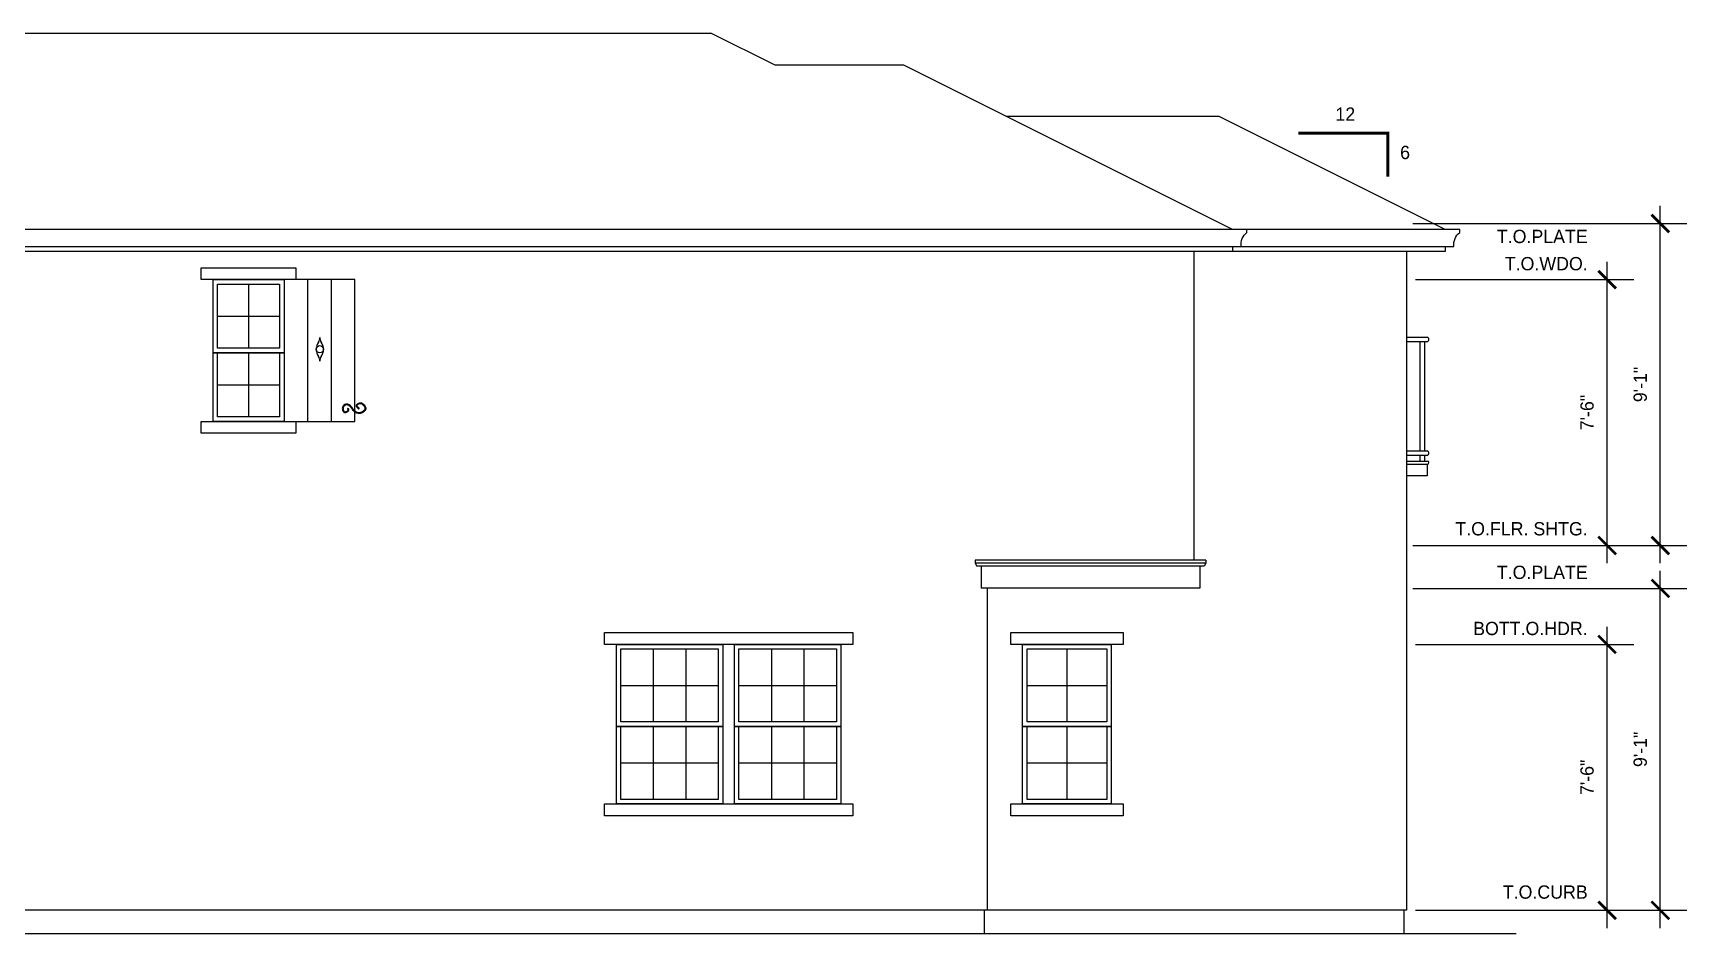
# Model space of a CAD drawing. Extents: x -5023 to 1783, y -1938 to 0.
# Drawn here: x 1205 to 1765, y -396 to -91 of the extents above; entities that cross this region are included whole.
import ezdxf

# ---------------------------------------------------------------- set-up
doc = ezdxf.new("R2010")
doc.units = 0
doc.header["$LTSCALE"] = 48
doc.header["$MEASUREMENT"] = 0
doc.header["$PDMODE"] = 3
doc.header["$PDSIZE"] = -2
doc.layers.get('0').update_dxf_attribs({"linetype": 'CONTINUOUS'})
doc.layers.get('DEFPOINTS').update_dxf_attribs({"linetype": 'CONTINUOUS'})
for name, color, linetype in [('1EL-7', 7, 'CONTINUOUS'), ('A-DIMS', 3, 'CONTINUOUS'), ('A-EXT ELEV', 7, 'CONTINUOUS'), ('A-EXT ELEV BALC', 113, 'CONTINUOUS'), ('A-EXT ELEV DR-WDO', 240, 'CONTINUOUS'), ('A-EXT ELEV SHUTTERS', 42, 'CONTINUOUS'), ('A-EXT ELEV TRIM', 42, 'CONTINUOUS'), ('A-SYMTEXT', 2, 'CONTINUOUS'), ('A-TEXT', 3, 'CONTINUOUS')]:
    doc.layers.add(name, color=color, linetype=linetype)
doc.styles.get("Standard").update_dxf_attribs({"font": 'ERASMD.TTF', "height": 4.5})
doc.dimstyles.new('ARCHITECTURE', dxfattribs={"dimscale": 48, "dimtxt": 0.18, "dimasz": 0.125, "dimexe": 0.1875, "dimexo": 0.0625, "dimgap": 0.09375, "dimtad": 1, "dimdec": 4, "dimzin": 3, "dimdsep": 46, "dimlunit": 4, "dimtxsty": 'Standard', "dimblk1": 'ARCHTICK', "dimblk2": 'ARCHTICK', "dimsah": 1, "dimcen": 0.09375, "dimdle": 0.125, "dimclrd": 1, "dimclre": 1, "dimclrt": 3, "dimadec": 0, "dimazin": 0, "dimtfac": 1, "dimtdec": 4, "dimtofl": 0, "dimtmove": 2, "dimatfit": 3, "dimldrblk": 'ARCHTICK', "dimfxl": 1, "dimfrac": 2, "dimtolj": 1, "dimtzin": 0, "dimarcsym": 0})

# ---------------------------------------------------------------- blocks, each defined once
blk = doc.blocks.new('_ARCHTICK')
at = {"color": 0, "linetype": 'ByBlock', "const_width": 0.15}
blk.add_lwpolyline([(-0.5, -0.5), (0.5, 0.5)], dxfattribs=at)
blk = doc.blocks.new('*D23')
at = {"layer": 'A-DIMS', "color": 1, "lineweight": -2}
for p, q in [((1756.06, -393.5), (1756.06, -272.53)), ((1672.32, -278.53), (1765.06, -278.53)), ((1673.2, -387.5), (1765.06, -387.5))]:
    blk.add_line(p, q, dxfattribs=at)
at = {"layer": 'DEFPOINTS', "color": 0}
for p in [(1669.32, -278.53), (1756.06, -278.53), (1670.2, -387.5)]:
    blk.add_point(p, dxfattribs=at)
at = {"layer": 'A-DIMS', "color": 1, "lineweight": -2, "xscale": 6, "yscale": 6, "zscale": 6}
for p, rotation in [((1756.06, -278.53), 90), ((1756.06, -387.5), 270)]:
    blk.add_blockref('_ARCHTICK', p, dxfattribs=dict(at, rotation=rotation))
at = {"layer": 'A-DIMS', "color": 3, "insert": (1749.28, -333.02), "char_height": 4.5, "attachment_point": 5, "rotation": 90}
blk.add_mtext('\\A1;9\'-1"', dxfattribs=at)
blk = doc.blocks.new('*D24')
at = {"layer": 'A-DIMS', "color": 1, "lineweight": -2}
for p, q in [((1756.06, -270), (1756.06, -149)), ((1672.32, -155), (1765.06, -155)), ((1672.32, -264), (1765.06, -264))]:
    blk.add_line(p, q, dxfattribs=at)
at = {"layer": 'DEFPOINTS', "color": 0}
for p in [(1669.32, -155), (1756.06, -155), (1669.32, -264)]:
    blk.add_point(p, dxfattribs=at)
at = {"layer": 'A-DIMS', "color": 1, "lineweight": -2, "xscale": 6, "yscale": 6, "zscale": 6}
for p, rotation in [((1756.06, -155), 90), ((1756.06, -264), 270)]:
    blk.add_blockref('_ARCHTICK', p, dxfattribs=dict(at, rotation=rotation))
at = {"layer": 'A-DIMS', "color": 3, "insert": (1749.28, -209.5), "char_height": 4.5, "attachment_point": 5, "rotation": 90}
blk.add_mtext('\\A1;9\'-1"', dxfattribs=at)
blk = doc.blocks.new('*D25')
at = {"layer": 'A-DIMS', "color": 1, "lineweight": -2}
for p, q in [((1738.06, -393.5), (1738.06, -291.5)), ((1673.2, -297.5), (1747.06, -297.5)), ((1673.2, -387.5), (1747.06, -387.5))]:
    blk.add_line(p, q, dxfattribs=at)
at = {"layer": 'DEFPOINTS', "color": 0}
for p in [(1670.2, -297.5), (1738.06, -297.5), (1670.2, -387.5)]:
    blk.add_point(p, dxfattribs=at)
at = {"layer": 'A-DIMS', "color": 1, "lineweight": -2, "xscale": 6, "yscale": 6, "zscale": 6}
for p, rotation in [((1738.06, -297.5), 90), ((1738.06, -387.5), 270)]:
    blk.add_blockref('_ARCHTICK', p, dxfattribs=dict(at, rotation=rotation))
at = {"layer": 'A-DIMS', "color": 3, "insert": (1731.28, -342.5), "char_height": 4.5, "attachment_point": 5, "rotation": 90}
blk.add_mtext('\\A1;7\'-6"', dxfattribs=at)
blk = doc.blocks.new('*D26')
at = {"layer": 'A-DIMS', "color": 1, "lineweight": -2}
for p, q in [((1738.06, -270), (1738.06, -168)), ((1673.2, -174), (1747.06, -174)), ((1673.2, -264), (1747.06, -264))]:
    blk.add_line(p, q, dxfattribs=at)
at = {"layer": 'DEFPOINTS', "color": 0}
for p in [(1670.2, -174), (1738.06, -174), (1670.2, -264)]:
    blk.add_point(p, dxfattribs=at)
at = {"layer": 'A-DIMS', "color": 1, "lineweight": -2, "xscale": 6, "yscale": 6, "zscale": 6}
for p, rotation in [((1738.06, -174), 90), ((1738.06, -264), 270)]:
    blk.add_blockref('_ARCHTICK', p, dxfattribs=dict(at, rotation=rotation))
at = {"layer": 'A-DIMS', "color": 3, "insert": (1731.28, -219), "char_height": 4.5, "attachment_point": 5, "rotation": 90}
blk.add_mtext('\\A1;7\'-6"', dxfattribs=at)

msp = doc.modelspace()

# ---------------------------------------------------------------- linework, layer by layer
at = {"layer": '1EL-7'}
for points in [[(1611.19505, -162.7588), (1614.19505, -162.7588, -0.256877768), (1616.15161, -157.9893), (1616.14878, -157.02786), (1611.19505, -157.02786)], [(1683.19505, -162.7588), (1686.19505, -162.7588, -0.256877768), (1688.15161, -157.9893), (1688.14878, -157.02786), (1683.19505, -157.02786)]]:
    msp.add_lwpolyline(points, format="xyb", dxfattribs=at)
at = {"layer": 'A-EXT ELEV'}
for p, q in [((1158.19505, -90.52786), (1434.69505, -90.52786)), ((1456.44505, -101.40286), (1434.69505, -90.52786)), ((1499.94505, -101.40286), (1456.44505, -101.40286)), ((1611.19505, -157.02786), (1499.94505, -101.40286)), ((1606.69505, -118.77786), (1534.69505, -118.77786)), ((1683.19505, -157.02786), (1606.69505, -118.77786)), ((1683.19505, -157.02786), (950.24131, -157.02786)), ((955.19505, -162.7588), (1683.19505, -162.7588)), ((1683.19505, -164.52786), (955.19505, -164.52786)), ((1598.19505, -164.52786), (1598.19505, -269)), ((1611.19505, -162.7588), (1611.19505, -164.52786)), ((1670.19505, -164.52786), (1670.19505, -387.5)), ((1683.19505, -162.7588), (1683.19505, -164.52786)), ((1602.19505, -269), (1524.18819, -269)), ((1524.18819, -269), (1524.18819, -270)), ((1602.19505, -270), (1524.18819, -270)), ((1524.18819, -270), (1524.68819, -271)), ((1601.69505, -271), (1524.68819, -271)), ((1526.18819, -271), (1526.18819, -278.5)), ((1600.19505, -271), (1600.19505, -278.5)), ((1602.19505, -270), (1601.69505, -271)), ((1602.19505, -269), (1602.19505, -270)), ((1600.19505, -278.5), (1526.18819, -278.5)), ((1528.18819, -278.5), (1528.18819, -387.5)), ((1670.19505, -387.5), (1184.19505, -387.5)), ((1528.18819, -387.5), (1527.18819, -387.5)), ((1527.18819, -387.5), (1527.18819, -395.5)), ((1670.19505, -387.5), (1669.19505, -387.5)), ((1669.19505, -387.5), (1669.19505, -395.5)), ((1707.23759, -395.5), (818.10621, -395.5))]:
    msp.add_line(p, q, dxfattribs=at)
at = {"layer": 'A-EXT ELEV BALC'}
for p, q in [((1670.19505, -193.48408), (1677.19505, -193.48408)), ((1670.19505, -194.96481), (1677.33249, -194.96481)), ((1674.69505, -194.96481), (1674.69505, -231.97959)), ((1676.19505, -194.96481), (1676.19505, -231.97959)), ((1670.19505, -231.97959), (1677.19505, -231.97959)), ((1670.19505, -233.46033), (1677.33249, -233.46033)), ((1674.69505, -233.46033), (1674.69505, -235.46033)), ((1676.19505, -233.46033), (1676.19505, -235.46033)), ((1670.19505, -235.46033), (1677.19505, -235.46033)), ((1670.19505, -236.46033), (1677.19505, -236.46033))]:
    msp.add_line(p, q, dxfattribs=at)
msp.add_lwpolyline([(1677.19505, -236.46033), (1677.19505, -240.46033), (1670.19505, -240.46033)], dxfattribs=at)
for centre, radius, start, end in [((1676.95468, -194.22445), 0.77841, 287.9866337, 72.0133663), ((1676.95468, -232.71996), 0.77841, 287.9866337, 72.0133663), ((1677.19505, -235.96033), 0.5, 270, 90)]:
    msp.add_arc(centre, radius, start, end, dxfattribs=at)
at = {"layer": 'A-EXT ELEV DR-WDO'}
for p, q in [((1278.19505, -175.5), (1278.19505, -197.25)), ((1267.69505, -186.375), (1288.69505, -186.375)), ((1290.19505, -198.75), (1266.19505, -198.75)), ((1278.19505, -198.75), (1278.19505, -220.5)), ((1267.69505, -209.625), (1288.69505, -209.625)), ((1415.18819, -299), (1415.18819, -323.75)), ((1426.18819, -299), (1426.18819, -323.75)), ((1455.18819, -299), (1455.18819, -323.75)), ((1466.18819, -299), (1466.18819, -323.75)), ((1555.18819, -299), (1555.18819, -323.75)), ((1404.18819, -311.375), (1437.18819, -311.375)), ((1444.18819, -311.375), (1477.18819, -311.375)), ((1541.68819, -311.375), (1568.68819, -311.375)), ((1438.68819, -325.25), (1402.68819, -325.25)), ((1415.18819, -325.25), (1415.18819, -350)), ((1426.18819, -325.25), (1426.18819, -350)), ((1478.68819, -325.25), (1442.68819, -325.25)), ((1455.18819, -325.25), (1455.18819, -350)), ((1466.18819, -325.25), (1466.18819, -350)), ((1570.18819, -325.25), (1540.18819, -325.25)), ((1555.18819, -325.25), (1555.18819, -350)), ((1404.18819, -337.625), (1437.18819, -337.625)), ((1444.18819, -337.625), (1477.18819, -337.625)), ((1541.68819, -337.625), (1568.68819, -337.625))]:
    msp.add_line(p, q, dxfattribs=at)
for points in [[(1266.19505, -174), (1290.19505, -174), (1290.19505, -198.75), (1266.19505, -198.75)], [(1266.19505, -174), (1290.19505, -174), (1290.19505, -222), (1266.19505, -222)], [(1267.69505, -175.5), (1288.69505, -175.5), (1288.69505, -197.25), (1267.69505, -197.25)], [(1266.19505, -198.75), (1290.19505, -198.75), (1290.19505, -222), (1266.19505, -222)], [(1267.69505, -198.75), (1288.69505, -198.75), (1288.69505, -220.5), (1267.69505, -220.5)], [(1402.68819, -297.5), (1438.68819, -297.5), (1438.68819, -325.25), (1402.68819, -325.25)], [(1402.68819, -297.5), (1438.68819, -297.5), (1438.68819, -351.5), (1402.68819, -351.5)], [(1404.18819, -299), (1437.18819, -299), (1437.18819, -323.75), (1404.18819, -323.75)], [(1442.68819, -297.5), (1478.68819, -297.5), (1478.68819, -325.25), (1442.68819, -325.25)], [(1442.68819, -297.5), (1478.68819, -297.5), (1478.68819, -351.5), (1442.68819, -351.5)], [(1444.18819, -299), (1477.18819, -299), (1477.18819, -323.75), (1444.18819, -323.75)], [(1540.18819, -297.5), (1570.18819, -297.5), (1570.18819, -325.25), (1540.18819, -325.25)], [(1540.18819, -297.5), (1570.18819, -297.5), (1570.18819, -351.5), (1540.18819, -351.5)], [(1541.68819, -299), (1568.68819, -299), (1568.68819, -323.75), (1541.68819, -323.75)], [(1402.68819, -325.25), (1438.68819, -325.25), (1438.68819, -351.5), (1402.68819, -351.5)], [(1404.18819, -325.25), (1437.18819, -325.25), (1437.18819, -350), (1404.18819, -350)], [(1442.68819, -325.25), (1478.68819, -325.25), (1478.68819, -351.5), (1442.68819, -351.5)], [(1444.18819, -325.25), (1477.18819, -325.25), (1477.18819, -350), (1444.18819, -350)], [(1540.18819, -325.25), (1570.18819, -325.25), (1570.18819, -351.5), (1540.18819, -351.5)], [(1541.68819, -325.25), (1568.68819, -325.25), (1568.68819, -350), (1541.68819, -350)]]:
    msp.add_lwpolyline(points, close=True, dxfattribs=at)
at = {"layer": 'A-EXT ELEV SHUTTERS'}
for p, q in [((1314.19505, -174), (1290.19505, -174)), ((1298.19505, -174), (1298.19505, -222)), ((1306.19505, -174), (1306.19505, -222)), ((1314.19505, -222), (1314.19505, -174)), ((1290.19505, -222), (1314.19505, -222))]:
    msp.add_line(p, q, dxfattribs=at)
msp.add_circle((1302.32698, -197.584), 1.23444, dxfattribs=at)
for centre, radius, start, end in [((1306.45891, -198), 5.41749, 148.1734761, 175.5960542), ((1299.87432, -193.6937), 2.45511, 323.8176047, 2.5608124), ((1304.77963, -193.6937), 2.45511, 177.4391876, 216.1823953), ((1298.19505, -198), 5.41749, 4.4039458, 31.8265239), ((1306.45891, -197.16801), 5.41749, 184.4039458, 211.8265239), ((1299.87432, -201.47431), 2.45511, 357.4391876, 36.1823953), ((1304.77963, -201.47431), 2.45511, 143.8176047, 182.5608124), ((1298.19505, -197.16801), 5.41749, 328.1734761, 355.5960542), ((1311.79255, -217.70917), 0.12581, 66.6299639, 233.6461433), ((1315.44632, -217.59953), 0.14535, 259.6866656, 18.3148236)]:
    msp.add_arc(centre, radius, start, end, dxfattribs=at)
msp.add_spline([(1315.58431, -217.55385), (1314.93771, -216.64914), (1315.86208, -215.9478), (1317.09166, -216.56223), (1317.60062, -217.7919), (1316.92062, -218.58781), (1315.28256, -219.10479), (1313.77383, -218.07083), (1312.86858, -216.86455), (1311.44606, -216.13217), (1310.23907, -216.73531), (1309.93733, -217.85543), (1310.41151, -218.8463), (1311.35985, -218.88938), (1312.13577, -217.81235), (1311.84246, -217.59369)], degree=3, dxfattribs=at)
msp.add_open_spline([(1315.4203, -217.74253), (1315.31194, -217.64834), (1315.2002, -217.55145), (1314.99846, -217.35388), (1314.90716, -217.25411), (1314.7585, -217.03038), (1314.69894, -216.90306), (1314.67836, -216.66403), (1314.69293, -216.56474), (1314.75707, -216.39098), (1314.80422, -216.31336), (1314.97621, -216.09528), (1315.13029, -215.97571), (1315.47164, -215.78847), (1315.65987, -215.72129), (1316.0406, -215.67291), (1316.22494, -215.69474), (1316.56181, -215.80454), (1316.71463, -215.89116), (1317.02427, -216.12188), (1317.17472, -216.27386), (1317.45208, -216.5991), (1317.58112, -216.7771), (1317.76057, -217.11692), (1317.8222, -217.27483), (1317.87623, -217.58495), (1317.87505, -217.73812), (1317.79502, -218.03121), (1317.72176, -218.16116), (1317.54455, -218.39302), (1317.43996, -218.49596), (1317.18105, -218.7154), (1317.0247, -218.82482), (1316.70401, -219.02396), (1316.53797, -219.11195), (1316.0261, -219.32587), (1315.66378, -219.40301), (1315.02006, -219.32598), (1314.75381, -219.21926), (1314.27054, -218.92714), (1314.05056, -218.74115), (1313.69149, -218.37165), (1313.54609, -218.19228), (1313.28953, -217.841), (1313.17528, -217.6683), (1312.93324, -217.32595), (1312.80557, -217.15841), (1312.50752, -216.85046), (1312.33657, -216.70905), (1311.95562, -216.48093), (1311.74486, -216.40329), (1311.41464, -216.37556), (1311.28922, -216.3871), (1311.03553, -216.45199), (1310.90974, -216.50512), (1310.65575, -216.65822), (1310.53266, -216.76552), (1310.28049, -217.08847), (1310.1945, -217.34084), (1310.17207, -217.82952), (1310.20631, -218.06123), (1310.32814, -218.37832), (1310.39138, -218.48443), (1310.53544, -218.63866), (1310.6144, -218.68751), (1310.81066, -218.74451), (1310.92618, -218.75016), (1311.15528, -218.70506), (1311.26417, -218.66502), (1311.48812, -218.54069), (1311.60012, -218.45824), (1311.77413, -218.29329), (1311.84062, -218.21182), (1311.92473, -218.0701), (1311.93921, -218.01168), (1311.9396, -217.97106), (1311.93774, -217.96706), (1311.93336, -217.95873), (1311.93029, -217.95341), (1311.90258, -217.92724), (1311.87977, -217.90945), (1311.81419, -217.86598), (1311.76821, -217.83934), (1311.71798, -217.8105)], degree=3, knots=[0, 0, 0, 0, 0.349164291, 0.349164291, 0.678228094, 0.678228094, 1.007291898, 1.007291898, 1.215147572, 1.215147572, 1.423003246, 1.423003246, 1.856970792, 1.856970792, 2.290938338, 2.290938338, 2.724905883, 2.724905883, 3.158873429, 3.158873429, 3.689618309, 3.689618309, 4.220363189, 4.220363189, 4.641155914, 4.641155914, 5.008256039, 5.008256039, 5.375356163, 5.375356163, 5.742456287, 5.742456287, 6.229887233, 6.229887233, 6.717318179, 6.717318179, 7.692180072, 7.692180072, 8.444207145, 8.444207145, 9.196234217, 9.196234217, 9.820203259, 9.820203259, 10.4441723, 10.4441723, 11.125327331, 11.125327331, 11.806482361, 11.806482361, 12.567068398, 12.567068398, 13.021597179, 13.021597179, 13.47612596, 13.47612596, 14.023858049, 14.023858049, 14.953587173, 14.953587173, 15.658210858, 15.658210858, 16.106569203, 16.106569203, 16.554927548, 16.554927548, 17.003285894, 17.003285894, 17.360324136, 17.360324136, 17.717362379, 17.717362379, 18.028015698, 18.028015698, 18.338669017, 18.338669017, 18.517409647, 18.517409647, 18.644524982, 18.644524982, 18.771640317, 18.771640317, 18.929884468, 18.929884468, 18.929884468, 18.929884468], dxfattribs=at)
at = {"layer": 'A-EXT ELEV TRIM'}
for points in [[(1262.19505, -170), (1294.19505, -170), (1294.19505, -174), (1262.19505, -174)], [(1262.19505, -222), (1294.19505, -222), (1294.19505, -226), (1262.19505, -226)], [(1398.68819, -293.5), (1482.68819, -293.5), (1482.68819, -297.5), (1398.68819, -297.5)], [(1536.18819, -293.5), (1574.18819, -293.5), (1574.18819, -297.5), (1536.18819, -297.5)], [(1398.68819, -351.5), (1482.68819, -351.5), (1482.68819, -355.5), (1398.68819, -355.5)], [(1536.18819, -351.5), (1574.18819, -351.5), (1574.18819, -355.5), (1536.18819, -355.5)]]:
    msp.add_lwpolyline(points, close=True, dxfattribs=at)
at = {"layer": 'A-SYMTEXT', "const_width": 1}
msp.add_lwpolyline([(1633.50527, -124.38486), (1663.77739, -124.38486), (1663.77739, -139.19085)], dxfattribs=at)

# ---------------------------------------------------------------- texts
at = {"layer": 'A-SYMTEXT', "color": 3, "char_height": 4.5, "width": 74.875, "attachment_point": 1}
for s, insert in [('12', (1646.09077, -115.7213)), ('6', (1667.9851, -128.69195))]:
    msp.add_mtext(s, dxfattribs=dict(at, insert=insert))
at = {"layer": 'A-TEXT', "char_height": 4.5, "attachment_point": 3}
for s, insert, width in [('T.O.PLATE', (1731.48615, -157.12429), 31.0252747), ('T.O.WDO.', (1731.48615, -166.34026), 31.0252747), ('T.O.FLR. SHTG.', (1731.48615, -256.09026), 44.2054945), ('T.O.PLATE', (1731.48615, -270.84026), 31.0252747), ('BOTT.O.HDR.', (1731.48615, -289.84026), 31.0252747), ('T.O.CURB', (1731.48615, -379.07358), 27.2934066)]:
    msp.add_mtext(s, dxfattribs=dict(at, insert=insert, width=width))

# ---------------------------------------------------------------- dimensions: what is measured, and where the dimension line sits
at = {"layer": 'A-DIMS', "color": 1}
for base, p1, p2, picture, middle in [((1756.06382, -155), (1669.32005, -264), (1669.32005, -155), '*D24', (1749.27755, -209.5)), ((1738.06382, -174), (1670.19505, -264), (1670.19505, -174), '*D26', (1731.27755, -219)), ((1756.0638169387, -278.53125), (1670.1950470018, -387.5), (1669.3200470018, -278.53125), '*D23', (1749.2775532025, -333.015625)), ((1738.06382, -297.5), (1670.19505, -387.5), (1670.19505, -297.5), '*D25', (1731.27755, -342.5))]:
    dim = msp.add_linear_dim(base=base, p1=p1, p2=p2, angle=90, dimstyle='ARCHITECTURE', dxfattribs=at)
    dim.commit()
    dim.dimension.update_dxf_attribs({"geometry": picture, "text_midpoint": middle})

doc.saveas('drawing.dxf')
